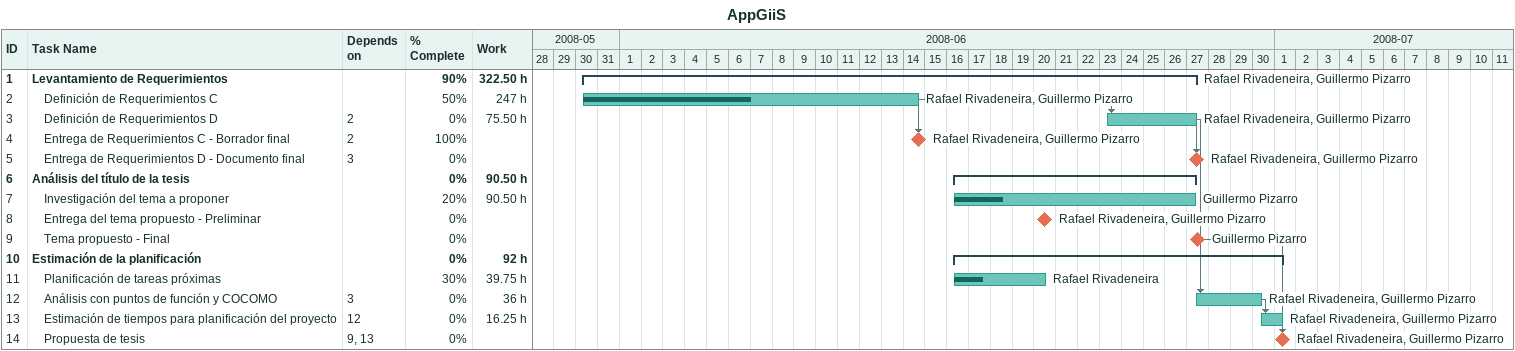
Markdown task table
AppGiiS

| ID | Level | Task | Start | Finish | Predecessors | Resources | % complete | Work (h) |
|---|---|---|---|---|---|---|---|---|
| 1 | 1 | **Levantamiento de Requerimientos** | 2008-05-30 | 2008-06-27 |  | Rafael Rivadeneira, Guillermo Pizarro | 90 | 322.50 |
| 2 | 2 | Definición de Requerimientos C | 2008-05-30 | 2008-06-14 |  | Rafael Rivadeneira, Guillermo Pizarro | 50 | 247 |
| 3 | 2 | Definición de Requerimientos D | 2008-06-23 | 2008-06-27 | 2 | Rafael Rivadeneira, Guillermo Pizarro | 0 | 75.50 |
| 4 | 2 | Entrega de Requerimientos C - Borrador final (milestone) | 2008-06-14 | 2008-06-14 | 2 | Rafael Rivadeneira, Guillermo Pizarro | 100 |  |
| 5 | 2 | Entrega de Requerimientos D - Documento final (milestone) | 2008-06-27 | 2008-06-27 | 3 | Rafael Rivadeneira, Guillermo Pizarro | 0 |  |
| 6 | 1 | **Análisis del título de la tesis** | 2008-06-16 | 2008-06-27 |  |  | 0 | 90.50 |
| 7 | 2 | Investigación del tema a proponer | 2008-06-16 | 2008-06-27 |  | Guillermo Pizarro | 20 | 90.50 |
| 8 | 2 | Entrega del tema propuesto - Preliminar (milestone) | 2008-06-20 | 2008-06-20 |  | Rafael Rivadeneira, Guillermo Pizarro | 0 |  |
| 9 | 2 | Tema propuesto - Final (milestone) | 2008-06-27 | 2008-06-27 |  | Guillermo Pizarro | 0 |  |
| 10 | 1 | **Estimación de la planificación** | 2008-06-16 | 2008-07-01 |  |  | 0 | 92 |
| 11 | 2 | Planificación de tareas próximas | 2008-06-16 | 2008-06-20 |  | Rafael Rivadeneira | 30 | 39.75 |
| 12 | 2 | Análisis con puntos de función y COCOMO | 2008-06-27 | 2008-06-30 | 3 | Rafael Rivadeneira, Guillermo Pizarro | 0 | 36 |
| 13 | 2 | Estimación de tiempos para planificación del proyecto | 2008-06-30 | 2008-07-01 | 12 | Rafael Rivadeneira, Guillermo Pizarro | 0 | 16.25 |
| 14 | 2 | Propuesta de tesis (milestone) | 2008-07-01 | 2008-07-01 | 9, 13 | Rafael Rivadeneira, Guillermo Pizarro | 0 |  |
